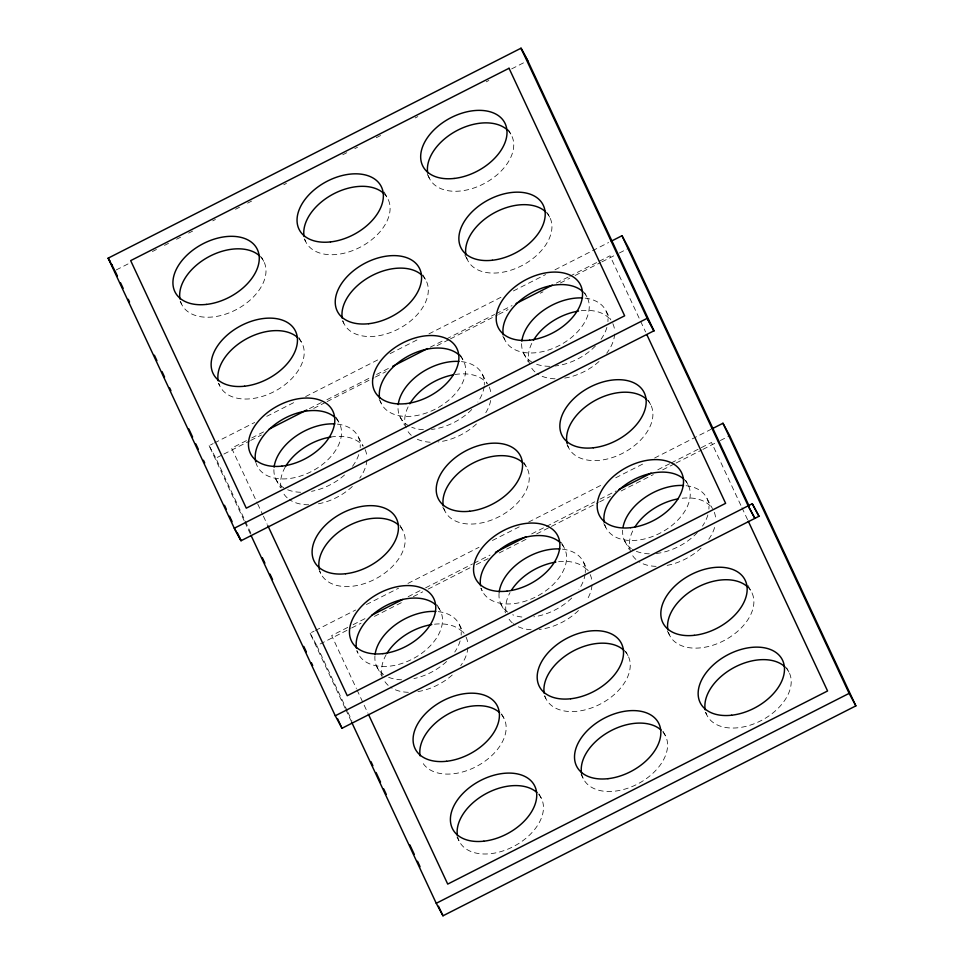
<?xml version="1.0" encoding="UTF-8"?>
<svg xmlns="http://www.w3.org/2000/svg" width="964" height="964" viewBox="0 0 964 964"><rect width="100%" height="100%" fill="white"/><g stroke="black" fill="none" stroke-linecap="round" stroke-linejoin="round"><path stroke-width="0.72" stroke-dasharray="4.82 3.62" d="M116.21 269.944L129.622 263.124M152.408 251.532L156.421 249.495M164.47 245.398L168.495 243.362M176.532 239.265L180.557 237.228M188.595 233.131L192.619 231.095M212.731 220.864L215.406 219.503M235.517 209.284L239.542 207.236M247.579 203.151L251.604 201.102M283.778 184.751L286.453 183.377M342.762 154.758L346.787 152.71M354.824 148.625L357.511 147.263M376.273 137.719L381.636 134.996M415.147 117.957L417.834 116.584M486.193 81.832L488.881 80.47M511.667 68.878L525.067 62.07M244.157 520.681L209.116 445.645L213.14 443.609M214.478 442.922L254.689 422.473M266.751 416.34L296.249 401.349M305.636 396.578L379.358 359.09M390.083 353.643L419.581 338.641M428.956 333.869L502.69 296.394M513.414 290.935L545.588 274.583M554.975 269.812L591.161 251.411M592.499 250.724L608.585 242.542M246.398 440.656L231.637 448.164L257.051 502.569M251.773 437.933L263.847 431.788M309.456 408.603L321.542 402.458M326.904 399.735L371.176 377.213M376.55 374.49L388.625 368.344M430.221 347.209L444.982 339.702M446.32 339.015L494.628 314.457M495.966 313.782L512.065 305.588M556.349 283.079L568.423 276.945M569.76 276.258L597.933 261.931M599.283 261.244L610.007 255.797L645.591 331.953M250.893 533.188L215.84 458.153L222.551 454.743M223.889 454.056L249.363 441.114M250.7 440.428L261.425 434.981M313.698 408.399L325.772 402.265M327.109 401.578L374.032 377.731M375.37 377.044L386.094 371.598M437.029 345.69L449.091 339.557M450.441 338.882L497.352 315.023M498.701 314.348L508.076 309.577M540.25 293.213L542.937 291.851M560.361 282.994L569.748 278.222M575.11 275.499L600.572 262.545M601.922 261.859L613.984 255.725M619.346 253.002L628.733 248.23M345.136 708.215L310.083 633.179L314.107 631.131M315.445 630.456L355.668 610.007M366.392 604.548L398.566 588.197M407.941 583.425L479 547.299M492.399 540.491L519.21 526.862M528.597 522.09L603.669 483.916M615.731 477.783L645.217 462.792M654.604 458.021L710.902 429.39M347.763 627.395L331.652 635.589L356.391 688.549M353.125 624.672L365.211 618.526M408.158 596.692L420.232 590.546M425.606 587.823L472.589 563.928M473.927 563.253L490.037 555.059M531.646 533.911L545.07 527.079M546.407 526.404L594.728 501.834M600.09 499.099L616.201 490.917M657.809 469.757L669.896 463.624M671.233 462.937L711.504 442.464L741.304 506.293M347.402 711.167L316.819 645.675L350.33 628.636M351.667 627.962L361.054 623.19M374.466 616.37L403.952 601.379M413.339 596.608L422.726 591.836M428.088 589.112L470.974 567.302M476.337 564.579L488.411 558.445M499.135 552.987L527.284 538.671M536.671 533.911L550.07 527.091M551.408 526.404L598.331 502.557M599.668 501.87L610.393 496.424M621.117 490.965L653.291 474.613M662.678 469.842L674.74 463.708M676.077 463.021L701.551 450.08M702.889 449.393L718.975 441.211M720.313 440.536L729.7 435.764M508.498 129.827L511.86 136.081M606.103 311.107L610.814 319.855M707.082 498.641L712.468 508.643M547.371 212.875L550.07 217.876M648.35 400.409L651.037 405.41M747.98 585.437L752.016 592.932M584.69 292.791L587.389 297.792M685.669 480.313L688.368 485.314M786.648 667.847L789.335 672.848M427.257 174.315L429.281 178.063M523.524 353.089L528.236 361.849M624.503 540.623L629.215 549.372M464.793 254.858L467.48 259.858M567.109 444.898L568.459 447.392M667.413 631.167L669.438 634.927M502.786 336.026L504.811 339.774M603.765 523.548L605.778 527.308M705.407 712.336L706.757 714.83M384.19 192.029L388.227 199.536M482.47 374.562L487.182 383.311M583.449 562.096L588.161 570.845M423.063 275.077L426.425 281.331M524.042 462.612L527.404 468.853M625.684 651.387L628.383 656.388M460.382 354.993L463.756 361.235M561.361 542.515L564.723 548.769M663.003 731.302L665.702 736.303M304.299 239.024L305.648 241.518M399.891 416.544L404.603 425.293M500.858 604.079L505.57 612.827M342.497 320.819L343.847 323.314M442.801 507.1L444.826 510.848M544.455 695.875L545.793 698.37M379.153 399.47L381.166 403.229M480.795 588.257L482.145 590.751M581.099 774.538L583.124 778.285M261.425 257.039L264.124 262.039M358.367 437.066L363.079 445.814M459.334 624.6L464.046 633.348M298.961 337.581L302.322 343.835M399.927 525.115L403.301 531.369M501.581 713.89L504.268 718.891M336.279 417.496L339.641 423.75M437.258 605.031L440.62 611.272M538.9 793.806L541.599 798.807M180.196 301.527L181.533 304.022M275.776 479.048L280.488 487.808M376.755 666.582L382.142 676.583M218.394 383.323L219.744 385.817M319.373 570.845L320.711 573.351M356.692 650.76L358.042 653.267M456.996 837.041L459.009 840.789M209.116 445.645L215.84 458.153M310.083 633.179L316.819 645.675M741.943 507.642L747.654 519.873M357.017 689.911L367.802 712.986M257.689 503.931L262.762 514.812M263.401 516.174L267.209 524.332M348.04 712.529L351.86 720.711M345.775 709.576L350.872 720.494M244.796 522.042L250.532 534.321M612.839 323.615A46.344 29.788 -28.3 0 1 614.695 331.315M614.658 334.11A46.344 29.788 -28.3 0 1 606.693 353.258M599.006 361.524A46.344 29.788 -28.3 0 1 563.193 378.322M555.095 378.804A46.344 29.788 -28.3 0 1 537.056 373.562M534.924 371.875A46.344 29.788 -28.3 0 1 530.26 365.597M529.742 364.404A46.344 29.788 -28.3 0 1 532.706 341.605M581.268 310.709A46.344 29.788 -28.3 0 1 610.839 320.265M585.088 298.153A46.344 29.788 -28.3 0 1 607.935 321.602M606.886 327.423A46.344 29.788 -28.3 0 1 600.765 339.653M595.415 346.016A46.344 29.788 -28.3 0 1 555.095 365.995M549.685 366.308A46.344 29.788 -28.3 0 1 535.369 363.789M531.501 361.837A46.344 29.788 -28.3 0 1 521.693 342.594M365.091 449.573A46.344 29.788 -28.3 0 1 366.947 457.273M366.923 460.069A46.344 29.788 -28.3 0 1 359.753 478.12M352.342 486.495A46.344 29.788 -28.3 0 1 316.843 504.076M308.673 504.774A46.344 29.788 -28.3 0 1 289.308 499.521M287.188 497.834A46.344 29.788 -28.3 0 1 282.512 491.556M281.223 487.844A46.344 29.788 -28.3 0 1 285.681 466.299M330.76 437.041A46.344 29.788 -28.3 0 1 363.091 446.224M337.352 424.112A46.344 29.788 -28.3 0 1 360.187 447.561M358.753 454.647A46.344 29.788 -28.3 0 1 352.222 466.709M344.534 474.987A46.344 29.788 -28.3 0 1 311.517 491.327M300.623 492.255A46.344 29.788 -28.3 0 1 287.621 489.748M283.753 487.796A46.344 29.788 -28.3 0 1 273.957 468.552M489.206 387.058A46.344 29.788 -28.3 0 1 491.062 394.77M490.664 400.458A46.344 29.788 -28.3 0 1 483.868 415.617M476.445 423.991A46.344 29.788 -28.3 0 1 438.186 441.946M430.161 442.211A46.344 29.788 -28.3 0 1 415.821 438.5M411.291 435.33A46.344 29.788 -28.3 0 1 406.615 429.052M406.109 427.859A46.344 29.788 -28.3 0 1 409.061 405.061M454.863 374.538A46.344 29.788 -28.3 0 1 487.206 383.72M461.455 361.608A46.344 29.788 -28.3 0 1 484.289 385.058M484.157 386.492A46.344 29.788 -28.3 0 1 477.891 402.012M471.782 409.471A46.344 29.788 -28.3 0 1 431.462 429.45M423.425 429.703A46.344 29.788 -28.3 0 1 411.724 427.245M409.098 426.004A46.344 29.788 -28.3 0 1 398.06 406.049M646.362 399.132A46.344 29.788 -28.3 0 1 625.925 451.477A46.344 29.788 -28.3 0 1 567.519 444.97M400.47 526.983A46.344 29.788 -28.3 0 1 376.418 578.424A46.344 29.788 -28.3 0 1 319.771 570.929M437.801 606.898A46.344 29.788 -28.3 0 1 413.749 658.34A46.344 29.788 -28.3 0 1 357.102 650.833M561.904 544.395A46.344 29.788 -28.3 0 1 537.852 595.824A46.344 29.788 -28.3 0 1 481.205 588.329M522.729 462.587A46.344 29.788 -28.3 0 1 502.28 514.933A46.344 29.788 -28.3 0 1 443.886 508.414M683.693 479.036A46.344 29.788 -28.3 0 1 662.364 531.899A46.344 29.788 -28.3 0 1 604.488 523.597M507.185 129.803A46.344 29.788 -28.3 0 1 486.748 182.148A46.344 29.788 -28.3 0 1 428.341 175.641M259.449 255.761A46.344 29.788 -28.3 0 1 239 308.106A46.344 29.788 -28.3 0 1 180.593 301.599M545.395 211.598A46.344 29.788 -28.3 0 1 524.946 263.943A46.344 29.788 -28.3 0 1 466.54 257.436M298.611 338.484A46.344 29.788 -28.3 0 1 276.331 390.408A46.344 29.788 -28.3 0 1 218.804 383.395M335.93 418.388A46.344 29.788 -28.3 0 1 313.649 470.312A46.344 29.788 -28.3 0 1 256.123 463.298M460.033 355.885A46.344 29.788 -28.3 0 1 437.764 407.808A46.344 29.788 -28.3 0 1 380.226 400.795M421.762 275.053A46.344 29.788 -28.3 0 1 401.313 327.399A46.344 29.788 -28.3 0 1 342.907 320.892M383.552 193.258A46.344 29.788 -28.3 0 1 363.103 245.603A46.344 29.788 -28.3 0 1 304.708 239.096M582.714 291.514A46.344 29.788 -28.3 0 1 561.385 344.365A46.344 29.788 -28.3 0 1 503.509 336.062M714.324 512.33A46.344 29.788 -28.3 0 1 715.674 518.849M714.589 527.465A46.344 29.788 -28.3 0 1 708.468 539.695M701.057 548.07A46.344 29.788 -28.3 0 1 664.172 565.856M656.074 566.338A46.344 29.788 -28.3 0 1 638.035 561.096M635.903 559.397A46.344 29.788 -28.3 0 1 631.227 553.131M630.721 551.938A46.344 29.788 -28.3 0 1 633.673 529.14M682.235 498.243A46.344 29.788 -28.3 0 1 711.806 507.799M686.067 485.687A46.344 29.788 -28.3 0 1 708.901 509.137M707.853 514.957A46.344 29.788 -28.3 0 1 702.503 526.091M697.358 532.526A46.344 29.788 -28.3 0 1 656.074 553.517M649.338 553.83A46.344 29.788 -28.3 0 1 632.468 549.36M631.299 548.588A46.344 29.788 -28.3 0 1 622.672 530.128M466.07 637.096A46.344 29.788 -28.3 0 1 467.926 644.808M467.889 647.591A46.344 29.788 -28.3 0 1 460.732 665.654M452.237 675.017A46.344 29.788 -28.3 0 1 416.424 691.815M408.326 692.297A46.344 29.788 -28.3 0 1 390.287 687.055M388.155 685.356A46.344 29.788 -28.3 0 1 383.491 679.09M382.19 675.378A46.344 29.788 -28.3 0 1 386.66 653.833M434.499 624.202A46.344 29.788 -28.3 0 1 464.07 633.758M438.319 611.646A46.344 29.788 -28.3 0 1 461.166 635.095M460.117 640.915A46.344 29.788 -28.3 0 1 454.767 652.05M446.585 661.521A46.344 29.788 -28.3 0 1 413.905 678.584M401.602 679.789A46.344 29.788 -28.3 0 1 388.6 677.282M383.552 674.547A46.344 29.788 -28.3 0 1 374.924 656.086M590.173 574.592A46.344 29.788 -28.3 0 1 592.029 582.304M592.004 585.088A46.344 29.788 -28.3 0 1 587.004 599.837M578.472 610.525A46.344 29.788 -28.3 0 1 539.165 629.48M531.14 629.733A46.344 29.788 -28.3 0 1 513.294 623.72M512.27 622.852A46.344 29.788 -28.3 0 1 507.594 616.574M506.028 611.562A46.344 29.788 -28.3 0 1 510.04 592.595M558.602 561.699A46.344 29.788 -28.3 0 1 588.173 571.242M562.434 549.143A46.344 29.788 -28.3 0 1 585.269 572.592M585.124 574.026A46.344 29.788 -28.3 0 1 578.87 589.546M571.736 598.017A46.344 29.788 -28.3 0 1 533.803 616.803M521.873 617.032A46.344 29.788 -28.3 0 1 512.703 614.767M507.667 612.044A46.344 29.788 -28.3 0 1 499.183 592.137M747.341 586.666A46.344 29.788 -28.3 0 1 725.121 640A46.344 29.788 -28.3 0 1 667.871 629.902M501.449 714.517A46.344 29.788 -28.3 0 1 479.156 764.97A46.344 29.788 -28.3 0 1 421.69 760.885M538.768 794.432A46.344 29.788 -28.3 0 1 513.824 846.344A46.344 29.788 -28.3 0 1 457.719 837.089M662.883 731.917A46.344 29.788 -28.3 0 1 637.023 784.31A46.344 29.788 -28.3 0 1 581.557 773.273M623.708 650.11A46.344 29.788 -28.3 0 1 603.259 702.455A46.344 29.788 -28.3 0 1 544.853 695.948M784.66 666.57A46.344 29.788 -28.3 0 1 764.223 718.915A46.344 29.788 -28.3 0 1 705.817 712.408"/><path stroke-width="1.45" d="M611.272 241.181L621.997 235.734L628.733 248.23L749.149 506.076M269.209 429.064L306.781 409.965M392.649 366.308L427.534 348.57M516.089 303.54L552.312 285.127M712.251 428.715L722.964 423.256L729.7 435.764L855.863 705.877L442.982 915.8L436.246 903.292L351.498 721.855M371.923 615.116L402.783 599.415M495.4 552.336L526.272 536.635M618.888 489.555L651.098 473.167M335.267 715.77L752.281 503.75L759.017 516.258L342.003 728.266L335.267 715.77L251.17 535.683M436.246 903.292L849.127 693.381L722.964 423.256M758.957 516.234L752.281 503.75M110.245 261.666L108.197 258.135L521.018 48.2L527.754 60.708L653.917 330.821L241.036 540.744L234.3 528.236L108.137 258.123L114.198 269.366M527.754 60.708L521.018 48.2L647.181 318.325L653.917 330.821L647.181 318.325L234.3 528.236L241.036 540.744L237.204 532.55M748.16 505.847L754.884 518.355L748.16 505.847L621.997 235.734M849.127 693.381L855.863 705.877M111.667 264.365L112.463 265.871M748.281 521.223L827.57 690.971L447.718 884.096L368.441 714.348M646.856 334.677L725.627 503.329L347.257 695.707L267.847 525.693M370.983 761.644L372.887 765.729M376.081 772.55L380.539 782.105M383.72 788.926L386.275 794.384M409.845 844.862L414.303 854.405M417.496 861.226L420.039 866.684M438.524 906.244L442.982 915.8M262.353 557.734L264.907 563.193M270.004 574.11L272.559 579.569M303.768 646.41L306.323 651.869M311.42 662.786L312.697 665.509M337.545 718.722L342.003 728.266M114.873 270.619L117.415 276.078M120.608 282.898L123.151 288.357M128.248 299.274L129.525 301.997M154.373 355.198L156.927 360.657M162.024 371.574L164.567 377.032M169.664 387.95L170.941 390.673M188.787 428.872L192.607 437.053M195.788 443.874L198.343 449.332M203.44 460.25L204.705 462.973M224.467 505.269L226.371 509.366M229.565 516.186L232.107 521.644M521.837 341.16A46.344 29.788 -28.3 0 1 582.569 297.948M398.204 404.615A46.344 29.788 -28.3 0 1 458.924 361.404M319.421 569.64A46.344 29.788 -28.3 0 1 346.715 526.778A46.344 29.788 -28.3 0 1 398.626 525.091M567.169 443.693A46.344 29.788 -28.3 0 1 594.463 400.819A46.344 29.788 -28.3 0 1 646.362 399.132M356.475 648.242A46.344 29.788 -28.3 0 1 384.925 606.199A46.344 29.788 -28.3 0 1 435.945 604.994M480.578 585.738A46.344 29.788 -28.3 0 1 509.04 543.684A46.344 29.788 -28.3 0 1 560.06 542.491M443.259 505.823A46.344 29.788 -28.3 0 1 471.709 463.78A46.344 29.788 -28.3 0 1 522.729 462.587M274.101 467.118A46.344 29.788 -28.3 0 1 334.821 423.907M285.681 466.299A46.344 29.788 -28.3 0 1 330.76 437.041M533.429 340.34A46.344 29.788 -28.3 0 1 578.508 311.083M409.796 403.796A46.344 29.788 -28.3 0 1 453.466 374.779M604.211 522.283A46.344 29.788 -28.3 0 1 632.673 480.241A46.344 29.788 -28.3 0 1 683.693 479.036M427.715 173.05A46.344 29.788 -28.3 0 1 456.165 130.996A46.344 29.788 -28.3 0 1 507.185 129.803M304.082 236.505A46.344 29.788 -28.3 0 1 332.532 194.451A46.344 29.788 -28.3 0 1 383.552 193.258M218.177 380.804A46.344 29.788 -28.3 0 1 246.627 338.75A46.344 29.788 -28.3 0 1 297.647 337.557M465.925 254.845A46.344 29.788 -28.3 0 1 494.375 212.791A46.344 29.788 -28.3 0 1 545.395 211.598M255.773 462.021A46.344 29.788 -28.3 0 1 283.067 419.159A46.344 29.788 -28.3 0 1 334.978 417.472M379.611 398.204A46.344 29.788 -28.3 0 1 408.061 356.162A46.344 29.788 -28.3 0 1 459.081 354.969M342.28 318.301A46.344 29.788 -28.3 0 1 370.742 276.246A46.344 29.788 -28.3 0 1 421.762 275.053M179.979 299.009A46.344 29.788 -28.3 0 1 208.429 256.954A46.344 29.788 -28.3 0 1 259.449 255.761M503.244 334.761A46.344 29.788 -28.3 0 1 531.694 292.707A46.344 29.788 -28.3 0 1 582.714 291.514M623.033 527.236A46.344 29.788 -28.3 0 1 683.536 485.482M499.183 592.137A46.344 29.788 -28.3 0 1 559.903 548.938M420.123 755.86A46.344 29.788 -28.3 0 1 448.585 713.818A46.344 29.788 -28.3 0 1 499.593 712.613M667.871 629.902A46.344 29.788 -28.3 0 1 696.321 587.859A46.344 29.788 -28.3 0 1 747.341 586.666M457.442 835.776A46.344 29.788 -28.3 0 1 485.904 793.721A46.344 29.788 -28.3 0 1 536.924 792.529M581.557 773.273A46.344 29.788 -28.3 0 1 610.007 731.218A46.344 29.788 -28.3 0 1 661.027 730.025M544.238 693.357A46.344 29.788 -28.3 0 1 572.688 651.303A46.344 29.788 -28.3 0 1 623.708 650.11M375.068 654.652A46.344 29.788 -28.3 0 1 435.8 611.441M387.335 652.736A46.344 29.788 -28.3 0 1 431.739 624.576M635.083 526.778A46.344 29.788 -28.3 0 1 678.078 498.858M511.45 590.233A46.344 29.788 -28.3 0 1 555.842 562.072M705.19 709.817A46.344 29.788 -28.3 0 1 733.64 667.763A46.344 29.788 -28.3 0 1 784.66 666.57M509.04 68.263L130.67 260.629L246.278 508.173L624.648 315.806L509.04 68.263M345.558 573.749A46.344 29.788 -28.3 0 0 396.566 518.861A46.344 29.788 -28.3 0 0 323.699 526.959A46.344 29.788 -28.3 0 0 345.558 573.749M593.294 447.79A46.344 29.788 -28.3 0 0 644.314 392.902A46.344 29.788 -28.3 0 0 571.447 401A46.344 29.788 -28.3 0 0 593.294 447.79M382.877 653.652A46.344 29.788 -28.3 0 0 433.884 598.777A46.344 29.788 -28.3 0 0 361.03 606.874A46.344 29.788 -28.3 0 0 382.877 653.652M506.98 591.149A46.344 29.788 -28.3 0 0 557.999 536.273A46.344 29.788 -28.3 0 0 485.133 544.359A46.344 29.788 -28.3 0 0 506.98 591.149M469.661 511.245A46.344 29.788 -28.3 0 0 520.668 456.358A46.344 29.788 -28.3 0 0 447.814 464.455A46.344 29.788 -28.3 0 0 469.661 511.245M630.625 527.694A46.344 29.788 -28.3 0 0 681.632 472.818A46.344 29.788 -28.3 0 0 608.766 480.916A46.344 29.788 -28.3 0 0 630.625 527.694M454.116 178.46A46.344 29.788 -28.3 0 0 505.136 123.573A46.344 29.788 -28.3 0 0 432.27 131.67A46.344 29.788 -28.3 0 0 454.116 178.46M206.38 304.419A46.344 29.788 -28.3 0 0 257.388 249.531A46.344 29.788 -28.3 0 0 184.522 257.629A46.344 29.788 -28.3 0 0 206.38 304.419M330.483 241.916A46.344 29.788 -28.3 0 0 381.491 187.028A46.344 29.788 -28.3 0 0 308.637 195.126A46.344 29.788 -28.3 0 0 330.483 241.916M244.579 386.215A46.344 29.788 -28.3 0 0 295.587 331.339A46.344 29.788 -28.3 0 0 222.732 339.424A46.344 29.788 -28.3 0 0 244.579 386.215M492.327 260.256A46.344 29.788 -28.3 0 0 543.335 205.38A46.344 29.788 -28.3 0 0 470.468 213.466A46.344 29.788 -28.3 0 0 492.327 260.256M281.898 466.13A46.344 29.788 -28.3 0 0 332.917 411.242A46.344 29.788 -28.3 0 0 260.051 419.34A46.344 29.788 -28.3 0 0 281.898 466.13M406.013 403.627A46.344 29.788 -28.3 0 0 457.02 348.739A46.344 29.788 -28.3 0 0 384.154 356.837A46.344 29.788 -28.3 0 0 406.013 403.627M368.694 323.711A46.344 29.788 -28.3 0 0 419.702 268.823A46.344 29.788 -28.3 0 0 346.835 276.921A46.344 29.788 -28.3 0 0 368.694 323.711M529.646 340.172A46.344 29.788 -28.3 0 0 580.653 285.284A46.344 29.788 -28.3 0 0 507.799 293.381A46.344 29.788 -28.3 0 0 529.646 340.172M446.525 761.283A46.344 29.788 -28.3 0 0 497.545 706.395A46.344 29.788 -28.3 0 0 424.678 714.493A46.344 29.788 -28.3 0 0 446.525 761.283M694.273 635.324A46.344 29.788 -28.3 0 0 745.28 580.436A46.344 29.788 -28.3 0 0 672.426 588.534A46.344 29.788 -28.3 0 0 694.273 635.324M483.856 841.186A46.344 29.788 -28.3 0 0 534.863 786.299A46.344 29.788 -28.3 0 0 461.997 794.396A46.344 29.788 -28.3 0 0 483.856 841.186M607.959 778.683A46.344 29.788 -28.3 0 0 658.966 723.795A46.344 29.788 -28.3 0 0 586.112 731.893A46.344 29.788 -28.3 0 0 607.959 778.683M570.64 698.767A46.344 29.788 -28.3 0 0 621.647 643.892A46.344 29.788 -28.3 0 0 548.781 651.977A46.344 29.788 -28.3 0 0 570.64 698.767M731.592 715.228A46.344 29.788 -28.3 0 0 782.611 660.34A46.344 29.788 -28.3 0 0 709.745 668.438A46.344 29.788 -28.3 0 0 731.592 715.228"/></g></svg>
